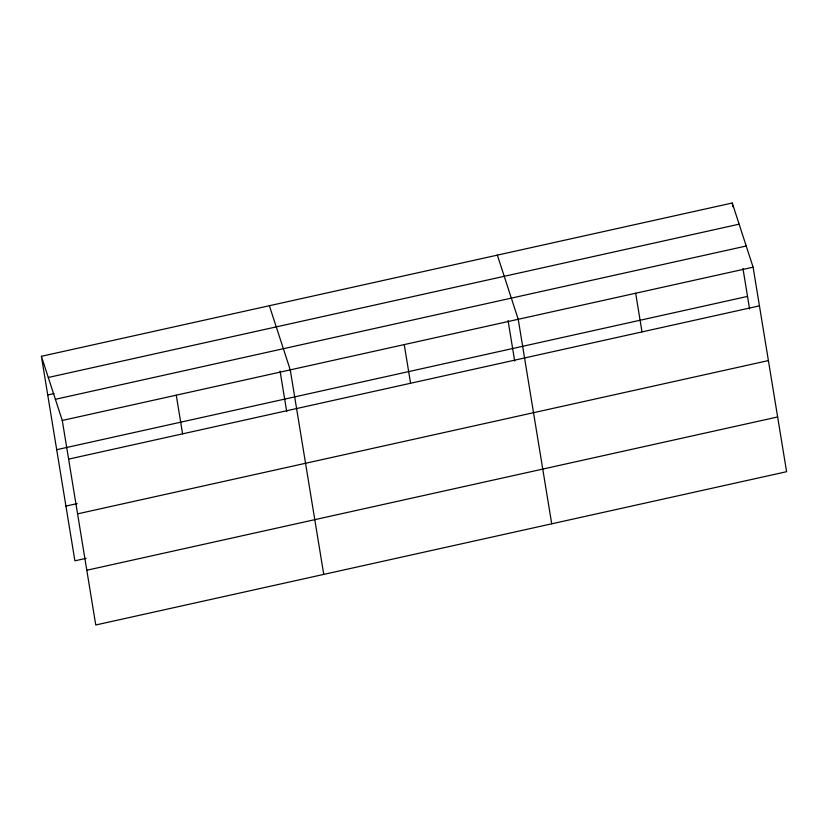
<?xml version="1.0" encoding="UTF-8"?>
<svg xmlns="http://www.w3.org/2000/svg" width="828" height="828" viewBox="0 0 828 828"><rect width="100%" height="100%" fill="white"/><g stroke="black" fill="none" stroke-linecap="round" stroke-linejoin="round"><path stroke-width="1.24" d="M41.4 356.299L732.231 203.015L753.107 267.185L786.6 471.701L95.769 624.985L62.276 420.469L41.4 356.299L74.893 560.815L86.164 558.32M48.293 377.475L739.125 224.191M47.734 394.966L53.996 393.579M55.393 399.293L746.214 246.009M62.276 420.469L753.107 267.185M56.697 449.697L747.529 296.414M68.61 459.136L759.442 305.853M65.93 506.084L77.201 503.59M77.573 513.867L768.405 360.584M86.805 570.254L777.637 416.97M497.349 255.127L518.224 319.297L551.717 523.824M269.369 305.708L290.255 369.878L323.748 574.404M732.231 203.015L732.842 206.752M742.944 268.417L749.578 308.947M635.666 293.236L642 331.914M508.061 320.529L514.695 361.06M404.24 344.593L410.574 383.26M280.081 371.11L286.726 411.651M176.261 395.173L182.595 433.841"/></g></svg>
